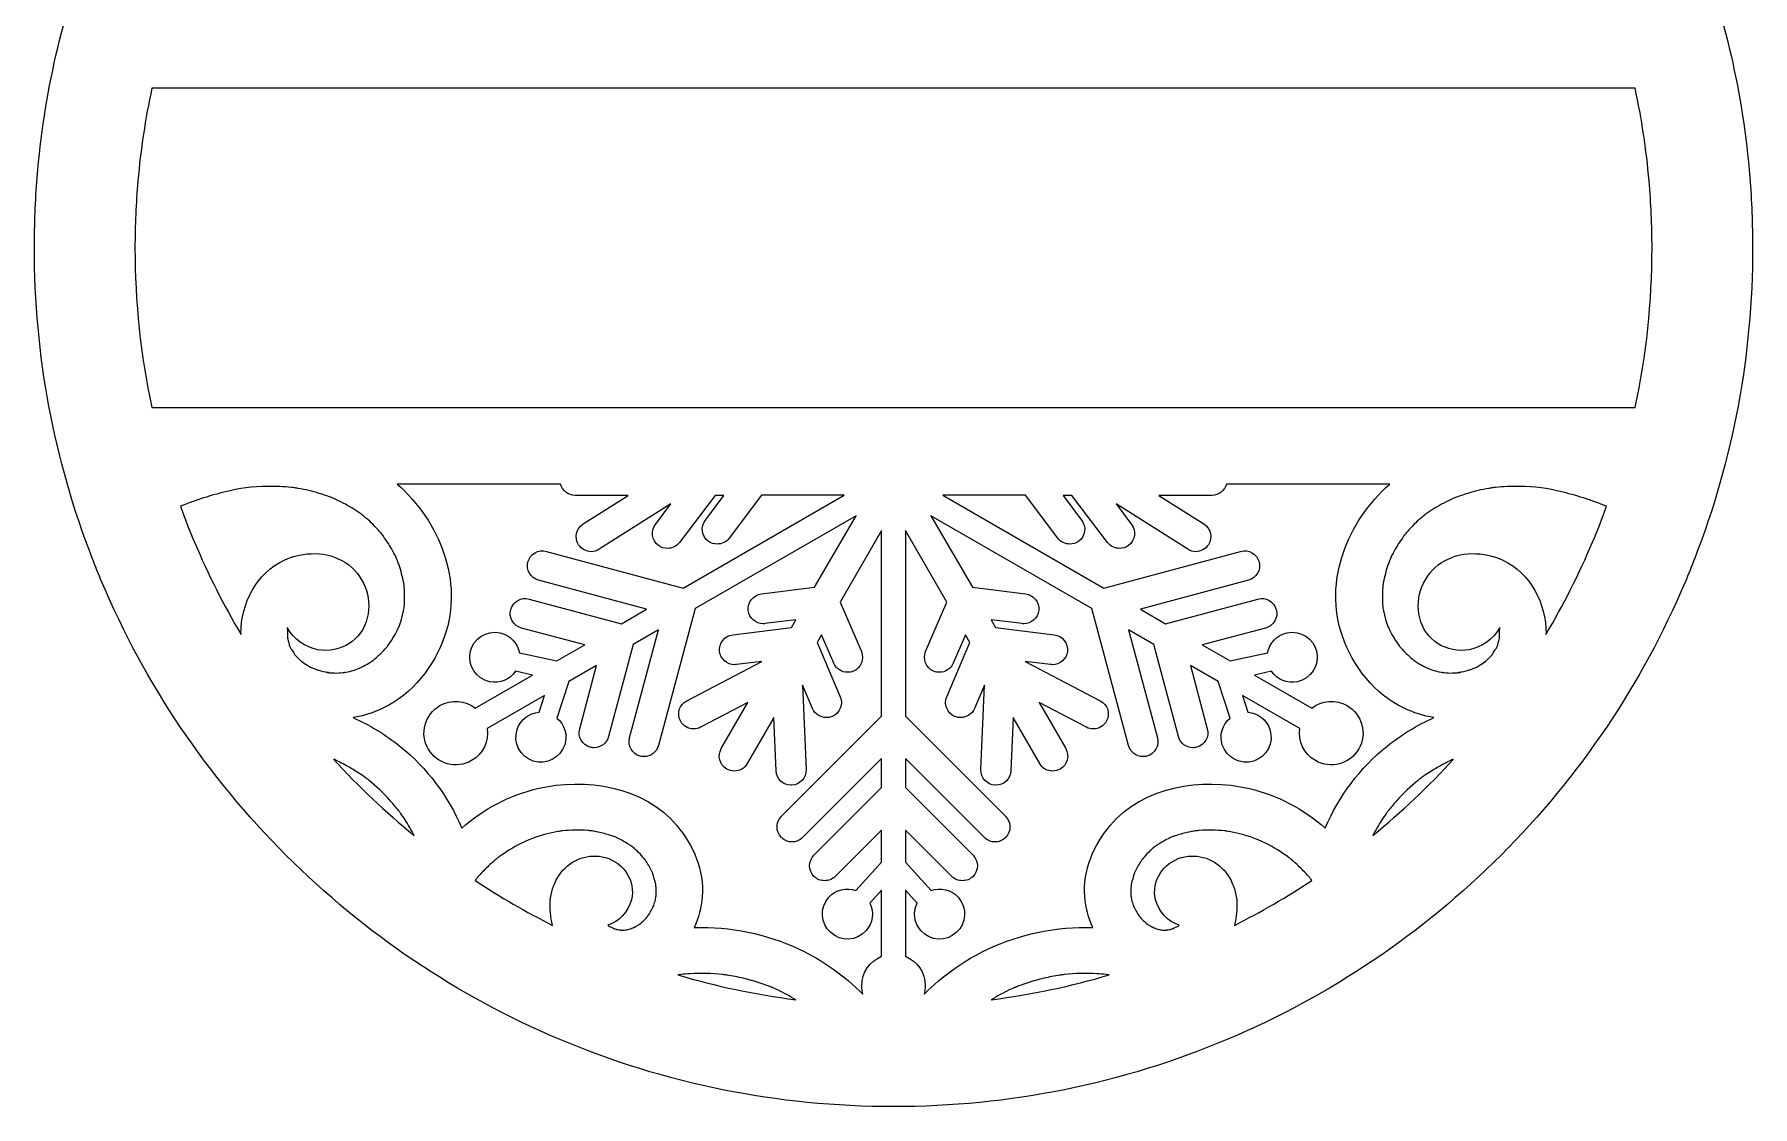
# Model space of a CAD drawing. Extents: x 684 to 836, y -640 to -438.
# Drawn here: x 684.4 to 835.6, y -640 to -545.6 of the extents above; entities that cross this region are included whole.
import ezdxf

# ---------------------------------------------------------------- set-up
doc = ezdxf.new("R2010")
doc.units = 0
doc.header["$MEASUREMENT"] = 0
doc.layers.add('Layer 1', color=7, linetype='Continuous', lineweight=0)

msp = doc.modelspace()

# ---------------------------------------------------------------- linework, layer by layer
at = {"layer": 'Layer 1'}
for points, knots in [([(835.36, -558.19), (834.78, -550.94), (833.15, -543.83), (830.53, -537.06), (830.26, -536.37), (829.97, -535.66), (829.67, -534.95), (828.38, -531.89), (826.87, -528.9), (825.2, -526.07), (824.72, -525.25), (824.22, -524.42), (823.7, -523.61), (823.07, -522.63), (822.41, -521.66), (821.73, -520.7), (825.43, -521.79), (829.61, -521.1), (831.86, -517.62), (832.32, -516.91), (831.7, -516.13), (830.97, -516.06), (826.34, -515.69), (823.7, -510.7), (822.56, -506.74), (821.13, -501.78), (820.61, -496.26), (816.98, -492.28), (815.4, -490.56), (813.46, -489.36), (811.35, -488.53), (814.05, -488.18), (816.68, -487.52), (819.15, -486.29), (823.74, -484.01), (827.58, -479.66), (827.78, -474.35), (828, -468.47), (824.04, -463.43), (819.48, -460.2), (814.54, -456.71), (808.7, -454.87), (803.55, -451.75), (801.08, -450.24), (798.99, -448.42), (797.06, -446.28), (795.37, -444.38), (793.66, -442.37), (791.39, -441.14), (786.33, -438.38), (780.47, -440.99), (777.15, -445.2), (775.31, -447.54), (774.09, -450.26), (773.01, -453.01), (771.8, -456.13), (770.66, -459.29), (769.5, -462.43), (769.29, -462.99), (769.09, -463.54), (768.88, -464.1), (768.43, -462.44), (767.12, -461.09), (765.4, -460.31), (763.99, -459.68), (762.4, -459.27), (760.87, -459.05), (760.58, -459), (760.29, -458.98), (760, -458.98), (759.71, -458.98), (759.42, -459), (759.13, -459.05), (757.6, -459.27), (756.01, -459.68), (754.6, -460.31), (752.88, -461.09), (751.57, -462.44), (751.12, -464.1), (750.91, -463.54), (750.71, -462.99), (750.5, -462.43), (749.34, -459.29), (748.2, -456.13), (746.99, -453.01), (745.91, -450.26), (744.69, -447.54), (742.85, -445.2), (739.53, -440.99), (733.67, -438.38), (728.61, -441.14), (726.34, -442.37), (724.63, -444.38), (722.94, -446.28), (721.01, -448.42), (718.92, -450.24), (716.45, -451.75), (711.3, -454.87), (705.46, -456.71), (700.52, -460.2), (695.96, -463.43), (692, -468.47), (692.22, -474.35), (692.42, -479.66), (696.26, -484.01), (700.85, -486.29), (703.32, -487.52), (705.95, -488.18), (708.65, -488.53), (706.54, -489.36), (704.6, -490.56), (703.02, -492.28), (699.39, -496.26), (698.87, -501.78), (697.44, -506.74), (696.3, -510.7), (693.66, -515.69), (689.03, -516.06), (688.3, -516.13), (687.68, -516.91), (688.14, -517.62), (690.39, -521.1), (694.57, -521.79), (698.27, -520.7), (697.59, -521.66), (696.93, -522.63), (696.3, -523.61), (695.78, -524.42), (695.28, -525.25), (694.8, -526.07), (693.13, -528.9), (691.62, -531.89), (690.33, -534.95), (690.03, -535.66), (689.74, -536.37), (689.47, -537.06), (686.85, -543.83), (685.22, -550.94), (684.64, -558.19), (684.47, -560.23), (684.39, -562.32), (684.39, -564.39), (684.39, -573.82), (686.1, -583.01), (689.48, -591.71), (689.74, -592.41), (690.03, -593.12), (690.33, -593.82), (694.14, -602.82), (699.59, -610.91), (706.53, -617.85), (713.48, -624.8), (721.56, -630.25), (730.57, -634.06), (739.89, -638), (749.8, -640), (760, -640), (770.2, -640), (780.11, -638), (789.43, -634.06), (798.44, -630.25), (806.52, -624.8), (813.47, -617.85), (820.41, -610.91), (825.86, -602.82), (829.67, -593.82), (829.97, -593.12), (830.26, -592.41), (830.52, -591.71), (833.9, -583.01), (835.61, -573.82), (835.61, -564.39), (835.61, -562.32), (835.53, -560.23), (835.36, -558.19)], [0, 0, 0, 0, 1, 1, 1, 2, 2, 2, 3, 3, 3, 4, 4, 4, 5, 5, 5, 6, 6, 6, 7, 7, 7, 8, 8, 8, 9, 9, 9, 10, 10, 10, 11, 11, 11, 12, 12, 12, 13, 13, 13, 14, 14, 14, 15, 15, 15, 16, 16, 16, 17, 17, 17, 18, 18, 18, 19, 19, 19, 20, 20, 20, 21, 21, 21, 22, 22, 22, 23, 23, 23, 24, 24, 24, 25, 25, 25, 26, 26, 26, 27, 27, 27, 28, 28, 28, 29, 29, 29, 30, 30, 30, 31, 31, 31, 32, 32, 32, 33, 33, 33, 34, 34, 34, 35, 35, 35, 36, 36, 36, 37, 37, 37, 38, 38, 38, 39, 39, 39, 40, 40, 40, 41, 41, 41, 42, 42, 42, 43, 43, 43, 44, 44, 44, 45, 45, 45, 46, 46, 46, 47, 47, 47, 48, 48, 48, 49, 49, 49, 50, 50, 50, 51, 51, 51, 52, 52, 52, 53, 53, 53, 54, 54, 54, 55, 55, 55, 56, 56, 56, 57, 57, 57, 58, 58, 58, 58]), ([(826.5, -558.5), (826.67, -560.45), (826.76, -562.43), (826.76, -564.39), (826.76, -569.16), (826.26, -573.85), (825.28, -578.44), (825.28, -578.44), (812.78, -578.44), (812.78, -578.44), (812.78, -578.44), (760, -578.44), (760, -578.44), (760, -578.44), (707.22, -578.44), (707.22, -578.44), (707.22, -578.44), (694.72, -578.44), (694.72, -578.44), (693.74, -573.85), (693.24, -569.16), (693.24, -564.39), (693.24, -562.43), (693.33, -560.45), (693.5, -558.5), (693.74, -555.75), (694.15, -553.02), (694.73, -550.34), (694.73, -550.34), (707.22, -550.34), (707.22, -550.34), (707.22, -550.34), (760, -550.34), (760, -550.34), (760, -550.34), (812.78, -550.34), (812.78, -550.34), (812.78, -550.34), (825.27, -550.34), (825.27, -550.34), (825.85, -553.02), (826.26, -555.75), (826.5, -558.5)], [0, 0, 0, 0, 1, 1, 1, 2, 2, 2, 3, 3, 3, 4, 4, 4, 5, 5, 5, 6, 6, 6, 7, 7, 7, 8, 8, 8, 9, 9, 9, 10, 10, 10, 11, 11, 11, 12, 12, 12, 13, 13, 13, 14, 14, 14, 14]), ([(740.94, -615.26), (738.01, -611.77), (732.9, -611), (728.67, -612), (726.2, -612.58), (723.9, -613.8), (722, -615.47), (720.81, -612.69), (718.95, -610.17), (716.59, -608.29), (715.31, -607.26), (713.91, -606.41), (712.43, -605.75), (713.34, -605.6), (714.23, -605.32), (715.1, -604.9), (717.67, -603.67), (719.57, -601.24), (720.49, -598.59), (722.18, -593.73), (720.05, -588.46), (716.31, -585.19), (716.31, -585.19), (730.7, -585.19), (730.7, -585.19), (730.84, -585.77), (731.36, -586.19), (731.97, -586.19), (731.98, -586.19), (731.98, -586.19), (731.98, -586.19), (731.98, -586.19), (731.98, -586.19), (731.98, -586.19), (731.98, -586.19), (731.98, -586.19), (731.98, -586.19), (731.98, -586.19), (736.66, -586.19), (736.66, -586.19), (736.66, -586.19), (732.69, -588.7), (732.69, -588.7), (732.08, -589.09), (731.89, -589.91), (732.28, -590.53), (732.53, -590.92), (732.96, -591.14), (733.4, -591.14), (733.64, -591.14), (733.88, -591.07), (734.1, -590.93), (734.1, -590.93), (740.4, -586.94), (740.4, -586.94), (740.4, -586.94), (739.05, -588.74), (739.05, -588.74), (738.61, -589.32), (738.73, -590.15), (739.31, -590.59), (739.55, -590.77), (739.83, -590.85), (740.11, -590.85), (740.5, -590.85), (740.9, -590.67), (741.16, -590.33), (741.16, -590.33), (744.29, -586.18), (744.29, -586.18), (744.29, -586.18), (745.08, -586.18), (745.08, -586.18), (745.08, -586.18), (743.44, -588.36), (743.44, -588.36), (743, -588.94), (743.11, -589.77), (743.69, -590.21), (743.93, -590.39), (744.21, -590.47), (744.49, -590.47), (744.89, -590.47), (745.28, -590.29), (745.54, -589.95), (745.54, -589.95), (748.39, -586.17), (748.39, -586.17), (748.39, -586.17), (755.66, -586.17), (755.66, -586.17), (755.66, -586.17), (741.5, -594.34), (741.5, -594.34), (741.5, -594.34), (729.45, -591.11), (729.45, -591.11), (728.75, -590.92), (728.02, -591.34), (727.83, -592.04), (727.65, -592.75), (728.06, -593.47), (728.77, -593.66), (728.77, -593.66), (738.27, -596.2), (738.27, -596.2), (738.27, -596.2), (736.06, -597.48), (736.06, -597.48), (736.06, -597.48), (727.93, -595.31), (727.93, -595.31), (727.23, -595.12), (726.5, -595.53), (726.31, -596.24), (726.12, -596.94), (726.54, -597.67), (727.25, -597.86), (727.25, -597.86), (732.82, -599.35), (732.82, -599.35), (732.82, -599.35), (730.38, -600.76), (730.38, -600.76), (730.38, -600.76), (727.07, -600.06), (727.07, -600.06), (726.92, -599.2), (726.27, -598.48), (725.36, -598.29), (724.17, -598.03), (723.01, -598.79), (722.75, -599.98), (722.5, -601.17), (723.26, -602.34), (724.45, -602.59), (725.35, -602.79), (726.24, -602.39), (726.73, -601.67), (726.73, -601.67), (728.24, -602), (728.24, -602), (728.24, -602), (723.19, -604.91), (723.19, -604.91), (722.32, -604.23), (721.09, -604.1), (720.08, -604.69), (718.74, -605.46), (718.28, -607.17), (719.05, -608.51), (719.83, -609.85), (721.53, -610.3), (722.87, -609.53), (723.89, -608.95), (724.39, -607.82), (724.24, -606.72), (724.24, -606.72), (729.29, -603.81), (729.29, -603.81), (729.29, -603.81), (728.81, -605.28), (728.81, -605.28), (727.94, -605.34), (727.16, -605.92), (726.87, -606.8), (726.5, -607.95), (727.13, -609.19), (728.29, -609.57), (729.44, -609.95), (730.69, -609.31), (731.06, -608.15), (731.35, -607.28), (731.05, -606.35), (730.38, -605.79), (730.38, -605.79), (731.42, -602.58), (731.42, -602.58), (731.42, -602.58), (733.87, -601.17), (733.87, -601.17), (733.87, -601.17), (732.38, -606.74), (732.38, -606.74), (732.19, -607.44), (732.61, -608.17), (733.31, -608.36), (733.42, -608.39), (733.54, -608.4), (733.65, -608.4), (734.23, -608.4), (734.77, -608.01), (734.93, -607.42), (734.93, -607.42), (737.1, -599.3), (737.1, -599.3), (737.1, -599.3), (739.32, -598.02), (739.32, -598.02), (739.32, -598.02), (736.77, -607.52), (736.77, -607.52), (736.58, -608.22), (737, -608.95), (737.7, -609.14), (737.82, -609.17), (737.93, -609.18), (738.05, -609.18), (738.63, -609.18), (739.16, -608.79), (739.32, -608.2), (739.32, -608.2), (742.55, -596.15), (742.55, -596.15), (742.55, -596.15), (756.7, -587.98), (756.7, -587.98), (756.7, -587.98), (753.06, -594.27), (753.06, -594.27), (753.06, -594.27), (748.37, -594.85), (748.37, -594.85), (747.65, -594.94), (747.13, -595.6), (747.22, -596.32), (747.31, -596.99), (747.87, -597.48), (748.53, -597.48), (748.59, -597.48), (748.64, -597.48), (748.69, -597.47), (748.69, -597.47), (751.41, -597.14), (751.41, -597.14), (751.41, -597.14), (751.01, -597.82), (751.01, -597.82), (751.01, -597.82), (745.85, -598.46), (745.85, -598.46), (745.13, -598.54), (744.61, -599.2), (744.7, -599.93), (744.78, -600.59), (745.35, -601.09), (746.01, -601.09), (746.07, -601.09), (746.12, -601.08), (746.17, -601.08), (746.17, -601.08), (748.4, -600.8), (748.4, -600.8), (748.4, -600.8), (741.8, -604.26), (741.8, -604.26), (741.15, -604.6), (740.9, -605.4), (741.24, -606.04), (741.48, -606.49), (741.94, -606.75), (742.41, -606.75), (742.62, -606.75), (742.83, -606.7), (743.02, -606.6), (743.02, -606.6), (747.19, -604.42), (747.19, -604.42), (747.19, -604.42), (744.84, -608.48), (744.84, -608.48), (744.48, -609.11), (744.69, -609.91), (745.32, -610.28), (745.32, -610.28), (745.33, -610.28), (745.33, -610.28), (745.33, -610.28), (745.33, -610.28), (745.33, -610.28), (745.54, -610.4), (745.77, -610.46), (745.99, -610.46), (746.45, -610.46), (746.89, -610.22), (747.13, -609.8), (747.13, -609.8), (749.47, -605.74), (749.47, -605.74), (749.47, -605.74), (749.67, -610.44), (749.67, -610.44), (749.7, -611.15), (750.28, -611.7), (750.99, -611.7), (751, -611.7), (751.02, -611.7), (751.04, -611.7), (751.77, -611.67), (752.34, -611.06), (752.31, -610.33), (752.31, -610.33), (752, -602.88), (752, -602.88), (752, -602.88), (752.88, -604.95), (752.88, -604.95), (753.09, -605.45), (753.58, -605.75), (754.09, -605.75), (754.26, -605.75), (754.44, -605.72), (754.61, -605.65), (755.28, -605.36), (755.59, -604.58), (755.31, -603.91), (755.31, -603.91), (753.28, -599.13), (753.28, -599.13), (753.28, -599.13), (753.67, -598.45), (753.67, -598.45), (753.67, -598.45), (754.74, -600.96), (754.74, -600.96), (754.95, -601.46), (755.44, -601.76), (755.96, -601.76), (756.13, -601.76), (756.3, -601.73), (756.47, -601.66), (757.14, -601.37), (757.46, -600.6), (757.17, -599.93), (757.17, -599.93), (755.32, -595.58), (755.32, -595.58), (755.32, -595.58), (758.95, -589.28), (758.95, -589.28), (758.95, -589.28), (758.95, -605.62), (758.95, -605.62), (758.95, -605.62), (750.13, -614.44), (750.13, -614.44), (749.62, -614.96), (749.62, -615.8), (750.13, -616.31), (750.39, -616.57), (750.73, -616.7), (751.06, -616.7), (751.4, -616.7), (751.74, -616.57), (752, -616.31), (752, -616.31), (758.95, -609.36), (758.95, -609.36), (758.95, -609.36), (758.95, -611.91), (758.95, -611.91), (758.95, -611.91), (753, -617.86), (753, -617.86), (752.49, -618.38), (752.49, -619.21), (753, -619.73), (753.26, -619.99), (753.6, -620.11), (753.94, -620.11), (754.27, -620.11), (754.61, -619.99), (754.87, -619.73), (754.87, -619.73), (758.95, -615.65), (758.95, -615.65), (758.95, -615.65), (758.95, -618.47), (758.95, -618.47), (758.95, -618.47), (756.69, -620.98), (756.69, -620.98), (755.87, -620.68), (754.92, -620.89), (754.3, -621.57), (753.49, -622.48), (753.56, -623.87), (754.47, -624.68), (755.37, -625.5), (756.76, -625.42), (757.57, -624.52), (758.19, -623.84), (758.3, -622.87), (757.92, -622.08), (757.92, -622.08), (758.95, -620.94), (758.95, -620.94), (758.95, -620.94), (758.95, -626.76), (758.95, -626.76), (757.93, -627.18), (757.2, -628.18), (757.2, -629.36), (757.2, -629.62), (757.24, -629.87), (757.31, -630.11), (755.68, -628.47), (753.78, -627.1), (751.7, -626.13), (748.79, -624.78), (745.63, -624.14), (742.47, -624.23), (742.86, -623.39), (743.1, -622.48), (743.17, -621.51), (743.35, -619.22), (742.38, -616.99), (740.94, -615.26)], [0, 0, 0, 0, 1, 1, 1, 2, 2, 2, 3, 3, 3, 4, 4, 4, 5, 5, 5, 6, 6, 6, 7, 7, 7, 8, 8, 8, 9, 9, 9, 10, 10, 10, 11, 11, 11, 12, 12, 12, 13, 13, 13, 14, 14, 14, 15, 15, 15, 16, 16, 16, 17, 17, 17, 18, 18, 18, 19, 19, 19, 20, 20, 20, 21, 21, 21, 22, 22, 22, 23, 23, 23, 24, 24, 24, 25, 25, 25, 26, 26, 26, 27, 27, 27, 28, 28, 28, 29, 29, 29, 30, 30, 30, 31, 31, 31, 32, 32, 32, 33, 33, 33, 34, 34, 34, 35, 35, 35, 36, 36, 36, 37, 37, 37, 38, 38, 38, 39, 39, 39, 40, 40, 40, 41, 41, 41, 42, 42, 42, 43, 43, 43, 44, 44, 44, 45, 45, 45, 46, 46, 46, 47, 47, 47, 48, 48, 48, 49, 49, 49, 50, 50, 50, 51, 51, 51, 52, 52, 52, 53, 53, 53, 54, 54, 54, 55, 55, 55, 56, 56, 56, 57, 57, 57, 58, 58, 58, 59, 59, 59, 60, 60, 60, 61, 61, 61, 62, 62, 62, 63, 63, 63, 64, 64, 64, 65, 65, 65, 66, 66, 66, 67, 67, 67, 68, 68, 68, 69, 69, 69, 70, 70, 70, 71, 71, 71, 72, 72, 72, 73, 73, 73, 74, 74, 74, 75, 75, 75, 76, 76, 76, 77, 77, 77, 78, 78, 78, 79, 79, 79, 80, 80, 80, 81, 81, 81, 82, 82, 82, 83, 83, 83, 84, 84, 84, 85, 85, 85, 86, 86, 86, 87, 87, 87, 88, 88, 88, 89, 89, 89, 90, 90, 90, 91, 91, 91, 92, 92, 92, 93, 93, 93, 94, 94, 94, 95, 95, 95, 96, 96, 96, 97, 97, 97, 98, 98, 98, 99, 99, 99, 100, 100, 100, 101, 101, 101, 102, 102, 102, 103, 103, 103, 104, 104, 104, 105, 105, 105, 106, 106, 106, 107, 107, 107, 108, 108, 108, 109, 109, 109, 110, 110, 110, 111, 111, 111, 112, 112, 112, 113, 113, 113, 114, 114, 114, 115, 115, 115, 116, 116, 116, 117, 117, 117, 118, 118, 118, 119, 119, 119, 120, 120, 120, 121, 121, 121, 122, 122, 122, 123, 123, 123, 124, 124, 124, 125, 125, 125, 126, 126, 126, 127, 127, 127, 128, 128, 128, 129, 129, 129, 130, 130, 130, 131, 131, 131, 132, 132, 132, 133, 133, 133, 134, 134, 134, 135, 135, 135, 136, 136, 136, 137, 137, 137, 138, 138, 138, 139, 139, 139, 139]), ([(799.51, -598.59), (800.43, -601.24), (802.33, -603.67), (804.9, -604.9), (805.77, -605.32), (806.66, -605.6), (807.57, -605.75), (806.09, -606.41), (804.69, -607.26), (803.41, -608.29), (801.05, -610.17), (799.19, -612.69), (798, -615.47), (796.1, -613.8), (793.8, -612.58), (791.33, -612), (787.1, -611), (781.99, -611.77), (779.06, -615.26), (777.62, -616.99), (776.65, -619.22), (776.83, -621.51), (776.9, -622.48), (777.14, -623.39), (777.53, -624.23), (774.37, -624.14), (771.21, -624.78), (768.3, -626.13), (766.22, -627.1), (764.32, -628.47), (762.69, -630.11), (762.76, -629.87), (762.8, -629.62), (762.8, -629.36), (762.8, -628.18), (762.07, -627.18), (761.05, -626.76), (761.05, -626.76), (761.05, -620.94), (761.05, -620.94), (761.05, -620.94), (762.08, -622.08), (762.08, -622.08), (761.7, -622.87), (761.81, -623.84), (762.43, -624.52), (763.24, -625.42), (764.63, -625.5), (765.53, -624.68), (766.44, -623.87), (766.51, -622.48), (765.7, -621.57), (765.08, -620.89), (764.13, -620.68), (763.31, -620.98), (763.31, -620.98), (761.05, -618.47), (761.05, -618.47), (761.05, -618.47), (761.05, -615.65), (761.05, -615.65), (761.05, -615.65), (765.13, -619.73), (765.13, -619.73), (765.39, -619.99), (765.73, -620.11), (766.06, -620.11), (766.4, -620.11), (766.74, -619.99), (767, -619.73), (767.51, -619.21), (767.51, -618.38), (767, -617.86), (767, -617.86), (761.05, -611.91), (761.05, -611.91), (761.05, -611.91), (761.05, -609.36), (761.05, -609.36), (761.05, -609.36), (768, -616.31), (768, -616.31), (768.26, -616.57), (768.6, -616.7), (768.94, -616.7), (769.27, -616.7), (769.61, -616.57), (769.87, -616.31), (770.38, -615.8), (770.38, -614.96), (769.87, -614.44), (769.87, -614.44), (761.05, -605.62), (761.05, -605.62), (761.05, -605.62), (761.05, -589.28), (761.05, -589.28), (761.05, -589.28), (764.68, -595.58), (764.68, -595.58), (764.68, -595.58), (762.83, -599.93), (762.83, -599.93), (762.54, -600.6), (762.86, -601.37), (763.53, -601.66), (763.7, -601.73), (763.87, -601.76), (764.04, -601.76), (764.56, -601.76), (765.05, -601.46), (765.26, -600.96), (765.26, -600.96), (766.33, -598.45), (766.33, -598.45), (766.33, -598.45), (766.72, -599.13), (766.72, -599.13), (766.72, -599.13), (764.69, -603.91), (764.69, -603.91), (764.41, -604.58), (764.72, -605.36), (765.39, -605.65), (765.56, -605.72), (765.74, -605.75), (765.91, -605.75), (766.42, -605.75), (766.91, -605.45), (767.12, -604.95), (767.12, -604.95), (768, -602.88), (768, -602.88), (768, -602.88), (767.69, -610.33), (767.69, -610.33), (767.66, -611.06), (768.23, -611.67), (768.96, -611.7), (768.98, -611.7), (769, -611.7), (769.01, -611.7), (769.72, -611.7), (770.3, -611.15), (770.33, -610.44), (770.33, -610.44), (770.53, -605.74), (770.53, -605.74), (770.53, -605.74), (772.87, -609.8), (772.87, -609.8), (773.11, -610.22), (773.55, -610.46), (774.01, -610.46), (774.23, -610.46), (774.46, -610.4), (774.67, -610.28), (774.67, -610.28), (774.67, -610.28), (774.67, -610.28), (774.67, -610.28), (774.68, -610.28), (774.68, -610.28), (775.31, -609.91), (775.52, -609.11), (775.16, -608.48), (775.16, -608.48), (772.81, -604.42), (772.81, -604.42), (772.81, -604.42), (776.98, -606.6), (776.98, -606.6), (777.17, -606.7), (777.38, -606.75), (777.59, -606.75), (778.06, -606.75), (778.52, -606.49), (778.76, -606.04), (779.1, -605.4), (778.85, -604.6), (778.2, -604.26), (778.2, -604.26), (771.6, -600.8), (771.6, -600.8), (771.6, -600.8), (773.83, -601.08), (773.83, -601.08), (773.88, -601.08), (773.93, -601.09), (773.99, -601.09), (774.65, -601.09), (775.22, -600.59), (775.3, -599.93), (775.39, -599.2), (774.87, -598.54), (774.15, -598.46), (774.15, -598.46), (768.99, -597.82), (768.99, -597.82), (768.99, -597.82), (768.59, -597.14), (768.59, -597.14), (768.59, -597.14), (771.31, -597.47), (771.31, -597.47), (771.36, -597.48), (771.41, -597.48), (771.47, -597.48), (772.13, -597.48), (772.69, -596.99), (772.78, -596.32), (772.87, -595.6), (772.35, -594.94), (771.63, -594.85), (771.63, -594.85), (766.94, -594.27), (766.94, -594.27), (766.94, -594.27), (763.3, -587.98), (763.3, -587.98), (763.3, -587.98), (777.45, -596.15), (777.45, -596.15), (777.45, -596.15), (780.68, -608.2), (780.68, -608.2), (780.84, -608.79), (781.37, -609.18), (781.95, -609.18), (782.07, -609.18), (782.18, -609.17), (782.3, -609.14), (783, -608.95), (783.42, -608.22), (783.23, -607.52), (783.23, -607.52), (780.68, -598.02), (780.68, -598.02), (780.68, -598.02), (782.9, -599.3), (782.9, -599.3), (782.9, -599.3), (785.07, -607.42), (785.07, -607.42), (785.23, -608.01), (785.77, -608.4), (786.35, -608.4), (786.46, -608.4), (786.58, -608.39), (786.69, -608.36), (787.39, -608.17), (787.81, -607.44), (787.62, -606.74), (787.62, -606.74), (786.13, -601.17), (786.13, -601.17), (786.13, -601.17), (788.58, -602.58), (788.58, -602.58), (788.58, -602.58), (789.62, -605.79), (789.62, -605.79), (788.95, -606.35), (788.65, -607.28), (788.94, -608.15), (789.31, -609.31), (790.56, -609.95), (791.71, -609.57), (792.87, -609.19), (793.5, -607.95), (793.13, -606.8), (792.84, -605.92), (792.06, -605.34), (791.19, -605.28), (791.19, -605.28), (790.71, -603.81), (790.71, -603.81), (790.71, -603.81), (795.76, -606.72), (795.76, -606.72), (795.61, -607.82), (796.11, -608.95), (797.13, -609.53), (798.47, -610.3), (800.17, -609.85), (800.95, -608.51), (801.72, -607.17), (801.26, -605.46), (799.92, -604.69), (798.91, -604.1), (797.68, -604.23), (796.81, -604.91), (796.81, -604.91), (791.76, -602), (791.76, -602), (791.76, -602), (793.27, -601.67), (793.27, -601.67), (793.76, -602.39), (794.65, -602.79), (795.55, -602.59), (796.74, -602.34), (797.5, -601.17), (797.25, -599.98), (796.99, -598.79), (795.83, -598.03), (794.64, -598.29), (793.73, -598.48), (793.08, -599.2), (792.93, -600.06), (792.93, -600.06), (789.62, -600.76), (789.62, -600.76), (789.62, -600.76), (787.18, -599.35), (787.18, -599.35), (787.18, -599.35), (792.75, -597.86), (792.75, -597.86), (793.46, -597.67), (793.88, -596.94), (793.69, -596.24), (793.5, -595.53), (792.77, -595.12), (792.07, -595.31), (792.07, -595.31), (783.94, -597.48), (783.94, -597.48), (783.94, -597.48), (781.73, -596.2), (781.73, -596.2), (781.73, -596.2), (791.23, -593.66), (791.23, -593.66), (791.94, -593.47), (792.35, -592.75), (792.17, -592.04), (791.98, -591.34), (791.25, -590.92), (790.55, -591.11), (790.55, -591.11), (778.5, -594.34), (778.5, -594.34), (778.5, -594.34), (764.34, -586.17), (764.34, -586.17), (764.34, -586.17), (771.61, -586.17), (771.61, -586.17), (771.61, -586.17), (774.46, -589.95), (774.46, -589.95), (774.72, -590.29), (775.11, -590.47), (775.51, -590.47), (775.79, -590.47), (776.07, -590.39), (776.31, -590.21), (776.89, -589.77), (777, -588.94), (776.56, -588.36), (776.56, -588.36), (774.92, -586.18), (774.92, -586.18), (774.92, -586.18), (775.71, -586.18), (775.71, -586.18), (775.71, -586.18), (778.84, -590.33), (778.84, -590.33), (779.1, -590.67), (779.5, -590.85), (779.89, -590.85), (780.17, -590.85), (780.45, -590.77), (780.69, -590.59), (781.27, -590.15), (781.39, -589.32), (780.95, -588.74), (780.95, -588.74), (779.6, -586.94), (779.6, -586.94), (779.6, -586.94), (785.9, -590.93), (785.9, -590.93), (786.12, -591.07), (786.36, -591.14), (786.6, -591.14), (787.04, -591.14), (787.47, -590.92), (787.72, -590.53), (788.11, -589.91), (787.92, -589.09), (787.31, -588.7), (787.31, -588.7), (783.34, -586.19), (783.34, -586.19), (783.34, -586.19), (788.02, -586.19), (788.02, -586.19), (788.02, -586.19), (788.02, -586.19), (788.02, -586.19), (788.02, -586.19), (788.02, -586.19), (788.02, -586.19), (788.02, -586.19), (788.02, -586.19), (788.03, -586.19), (788.64, -586.19), (789.16, -585.77), (789.3, -585.19), (789.3, -585.19), (803.69, -585.19), (803.69, -585.19), (799.95, -588.46), (797.82, -593.73), (799.51, -598.59)], [0, 0, 0, 0, 1, 1, 1, 2, 2, 2, 3, 3, 3, 4, 4, 4, 5, 5, 5, 6, 6, 6, 7, 7, 7, 8, 8, 8, 9, 9, 9, 10, 10, 10, 11, 11, 11, 12, 12, 12, 13, 13, 13, 14, 14, 14, 15, 15, 15, 16, 16, 16, 17, 17, 17, 18, 18, 18, 19, 19, 19, 20, 20, 20, 21, 21, 21, 22, 22, 22, 23, 23, 23, 24, 24, 24, 25, 25, 25, 26, 26, 26, 27, 27, 27, 28, 28, 28, 29, 29, 29, 30, 30, 30, 31, 31, 31, 32, 32, 32, 33, 33, 33, 34, 34, 34, 35, 35, 35, 36, 36, 36, 37, 37, 37, 38, 38, 38, 39, 39, 39, 40, 40, 40, 41, 41, 41, 42, 42, 42, 43, 43, 43, 44, 44, 44, 45, 45, 45, 46, 46, 46, 47, 47, 47, 48, 48, 48, 49, 49, 49, 50, 50, 50, 51, 51, 51, 52, 52, 52, 53, 53, 53, 54, 54, 54, 55, 55, 55, 56, 56, 56, 57, 57, 57, 58, 58, 58, 59, 59, 59, 60, 60, 60, 61, 61, 61, 62, 62, 62, 63, 63, 63, 64, 64, 64, 65, 65, 65, 66, 66, 66, 67, 67, 67, 68, 68, 68, 69, 69, 69, 70, 70, 70, 71, 71, 71, 72, 72, 72, 73, 73, 73, 74, 74, 74, 75, 75, 75, 76, 76, 76, 77, 77, 77, 78, 78, 78, 79, 79, 79, 80, 80, 80, 81, 81, 81, 82, 82, 82, 83, 83, 83, 84, 84, 84, 85, 85, 85, 86, 86, 86, 87, 87, 87, 88, 88, 88, 89, 89, 89, 90, 90, 90, 91, 91, 91, 92, 92, 92, 93, 93, 93, 94, 94, 94, 95, 95, 95, 96, 96, 96, 97, 97, 97, 98, 98, 98, 99, 99, 99, 100, 100, 100, 101, 101, 101, 102, 102, 102, 103, 103, 103, 104, 104, 104, 105, 105, 105, 106, 106, 106, 107, 107, 107, 108, 108, 108, 109, 109, 109, 110, 110, 110, 111, 111, 111, 112, 112, 112, 113, 113, 113, 114, 114, 114, 115, 115, 115, 116, 116, 116, 117, 117, 117, 118, 118, 118, 119, 119, 119, 120, 120, 120, 121, 121, 121, 122, 122, 122, 123, 123, 123, 124, 124, 124, 125, 125, 125, 126, 126, 126, 127, 127, 127, 128, 128, 128, 129, 129, 129, 130, 130, 130, 131, 131, 131, 132, 132, 132, 133, 133, 133, 134, 134, 134, 135, 135, 135, 136, 136, 136, 137, 137, 137, 138, 138, 138, 139, 139, 139, 139]), ([(698.48, -590.31), (698.04, -589.27), (697.62, -588.21), (697.24, -587.15), (697.31, -587.12), (697.35, -587.11), (697.36, -587.1), (697.38, -587.09), (697.42, -587.08), (697.5, -587.05), (697.67, -586.98), (697.83, -586.92), (698, -586.85), (698.34, -586.73), (698.67, -586.61), (699.01, -586.49), (699.69, -586.27), (700.38, -586.07), (701.07, -585.9), (702.58, -585.54), (703.43, -585.42), (704.98, -585.4), (705.65, -585.39), (706.33, -585.42), (707.01, -585.49), (707.08, -585.49), (707.19, -585.51), (707.24, -585.51), (707.36, -585.53), (707.48, -585.55), (707.6, -585.57), (707.91, -585.63), (708.23, -585.69), (708.54, -585.76), (709.15, -585.91), (709.76, -586.09), (710.36, -586.31), (710.47, -586.36), (710.58, -586.4), (710.69, -586.44), (710.75, -586.47), (710.88, -586.53), (710.93, -586.55), (711.21, -586.68), (711.5, -586.82), (711.77, -586.97), (712.27, -587.25), (712.75, -587.55), (713.21, -587.88), (713.16, -587.86), (713.57, -588.18), (713.62, -588.22), (713.81, -588.38), (713.99, -588.55), (714.17, -588.73), (714.39, -588.94), (714.6, -589.17), (714.8, -589.4), (714.9, -589.51), (715, -589.63), (715.09, -589.75), (715.1, -589.76), (715.11, -589.77), (715.11, -589.78), (715.39, -590.22), (715.7, -590.64), (715.94, -591.1), (716.07, -591.34), (716.19, -591.58), (716.3, -591.83), (716.32, -591.87), (716.34, -591.93), (716.35, -591.95), (716.39, -592.07), (716.44, -592.18), (716.48, -592.3), (716.65, -592.82), (716.78, -593.35), (716.89, -593.89), (716.9, -593.94), (716.91, -593.97), (716.91, -594), (716.92, -594.02), (716.92, -594.04), (716.92, -594.07), (716.93, -594.19), (716.94, -594.31), (716.95, -594.43), (716.97, -594.67), (716.98, -594.92), (716.97, -595.16), (716.97, -595.43), (716.96, -595.71), (716.93, -595.98), (716.93, -596.02), (716.91, -596.13), (716.9, -596.2), (716.89, -596.29), (716.87, -596.38), (716.87, -596.38), (716.77, -596.87), (716.62, -597.34), (716.45, -597.8), (716.4, -597.9), (716.36, -597.99), (716.31, -598.09), (716.2, -598.31), (716.08, -598.53), (715.95, -598.74), (715.81, -598.98), (715.65, -599.2), (715.49, -599.43), (715.49, -599.44), (715.49, -599.44), (715.49, -599.44), (715.48, -599.45), (715.47, -599.46), (715.45, -599.48), (715.38, -599.56), (715.31, -599.65), (715.24, -599.73), (714.92, -600.08), (714.58, -600.38), (714.23, -600.69), (714.21, -600.7), (714.19, -600.71), (714.17, -600.72), (714.06, -600.79), (713.94, -600.87), (713.83, -600.95), (713.62, -601.08), (713.41, -601.2), (713.19, -601.31), (713.1, -601.35), (713.02, -601.39), (712.93, -601.43), (712.93, -601.43), (712.93, -601.43), (712.92, -601.44), (712.72, -601.51), (712.51, -601.58), (712.3, -601.64), (712.08, -601.7), (711.85, -601.75), (711.63, -601.79), (711.9, -601.74), (711.28, -601.82), (711.17, -601.82), (710.93, -601.83), (710.69, -601.82), (710.45, -601.8), (710.42, -601.8), (710.39, -601.8), (710.36, -601.8), (710.4, -601.8), (710.36, -601.8), (710.3, -601.79), (710.24, -601.78), (710.18, -601.78), (710.12, -601.77), (710.19, -601.78), (710.23, -601.78), (710.27, -601.79), (710.24, -601.78), (710.21, -601.78), (710.19, -601.77), (709.93, -601.72), (709.67, -601.66), (709.41, -601.58), (709.31, -601.55), (709.21, -601.52), (709.11, -601.48), (709.1, -601.48), (708.91, -601.4), (708.84, -601.37), (708.82, -601.36), (708.8, -601.35), (708.79, -601.35), (708.67, -601.29), (708.55, -601.23), (708.44, -601.16), (708.25, -601.05), (708.09, -600.93), (707.91, -600.82), (708.3, -601.06), (707.91, -600.82), (707.83, -600.74), (707.75, -600.67), (707.67, -600.6), (707.6, -600.53), (707.48, -600.41), (707.36, -600.28), (707.25, -600.15), (707.4, -600.31), (707.07, -599.86), (707.01, -599.75), (706.96, -599.67), (706.93, -599.57), (706.87, -599.5), (706.8, -599.27), (706.74, -599.04), (706.68, -598.81), (706.68, -598.78), (706.67, -598.77), (706.66, -598.75), (706.66, -598.7), (706.66, -598.64), (706.66, -598.62), (706.65, -598.43), (706.65, -598.23), (706.66, -598.04), (706.66, -598.02), (706.66, -597.91), (706.66, -597.83), (706.66, -597.84), (706.66, -597.84), (706.66, -597.84), (706.66, -597.85), (706.66, -597.86), (706.66, -597.87), (706.67, -598.11), (706.66, -597.97), (706.67, -597.86), (707.21, -598.84), (708.24, -599.57), (709.33, -599.77), (711.3, -600.12), (713.22, -598.95), (713.69, -596.96), (714.12, -595.09), (713.37, -593.16), (711.76, -592.1), (710.15, -591.05), (708.06, -591.12), (706.36, -591.89), (703.94, -592.99), (702.56, -595.74), (702.57, -598.33), (702.57, -598.36), (702.58, -598.4), (702.58, -598.43), (701.05, -595.84), (699.67, -593.13), (698.48, -590.31)], [0, 0, 0, 0, 1, 1, 1, 2, 2, 2, 3, 3, 3, 4, 4, 4, 5, 5, 5, 6, 6, 6, 7, 7, 7, 8, 8, 8, 9, 9, 9, 10, 10, 10, 11, 11, 11, 12, 12, 12, 13, 13, 13, 14, 14, 14, 15, 15, 15, 16, 16, 16, 17, 17, 17, 18, 18, 18, 19, 19, 19, 20, 20, 20, 21, 21, 21, 22, 22, 22, 23, 23, 23, 24, 24, 24, 25, 25, 25, 26, 26, 26, 27, 27, 27, 28, 28, 28, 29, 29, 29, 30, 30, 30, 31, 31, 31, 32, 32, 32, 33, 33, 33, 34, 34, 34, 35, 35, 35, 36, 36, 36, 37, 37, 37, 38, 38, 38, 39, 39, 39, 40, 40, 40, 41, 41, 41, 42, 42, 42, 43, 43, 43, 44, 44, 44, 45, 45, 45, 46, 46, 46, 47, 47, 47, 48, 48, 48, 49, 49, 49, 50, 50, 50, 51, 51, 51, 52, 52, 52, 53, 53, 53, 54, 54, 54, 55, 55, 55, 56, 56, 56, 57, 57, 57, 58, 58, 58, 59, 59, 59, 60, 60, 60, 61, 61, 61, 62, 62, 62, 63, 63, 63, 64, 64, 64, 65, 65, 65, 66, 66, 66, 67, 67, 67, 68, 68, 68, 69, 69, 69, 70, 70, 70, 71, 71, 71, 72, 72, 72, 73, 73, 73, 74, 74, 74, 75, 75, 75, 76, 76, 76, 77, 77, 77, 78, 78, 78, 79, 79, 79, 80, 80, 80, 81, 81, 81, 81]), ([(821.52, -590.31), (820.33, -593.13), (818.95, -595.84), (817.42, -598.43), (817.42, -598.4), (817.43, -598.36), (817.43, -598.33), (817.44, -595.74), (816.06, -592.99), (813.64, -591.89), (811.94, -591.12), (809.85, -591.05), (808.24, -592.1), (806.63, -593.16), (805.88, -595.09), (806.31, -596.96), (806.78, -598.95), (808.7, -600.12), (810.67, -599.77), (811.76, -599.57), (812.79, -598.84), (813.33, -597.86), (813.34, -597.97), (813.33, -598.11), (813.34, -597.87), (813.34, -597.86), (813.34, -597.85), (813.34, -597.84), (813.34, -597.84), (813.34, -597.84), (813.34, -597.83), (813.34, -597.91), (813.34, -598.02), (813.34, -598.04), (813.35, -598.23), (813.35, -598.43), (813.34, -598.62), (813.34, -598.64), (813.34, -598.7), (813.34, -598.75), (813.33, -598.77), (813.32, -598.78), (813.32, -598.81), (813.26, -599.04), (813.2, -599.27), (813.13, -599.5), (813.07, -599.57), (813.04, -599.67), (812.99, -599.75), (812.93, -599.86), (812.6, -600.31), (812.75, -600.15), (812.64, -600.28), (812.52, -600.41), (812.4, -600.53), (812.33, -600.6), (812.25, -600.67), (812.17, -600.74), (812.09, -600.82), (811.7, -601.06), (812.09, -600.82), (811.91, -600.93), (811.75, -601.05), (811.56, -601.16), (811.45, -601.23), (811.33, -601.29), (811.21, -601.35), (811.2, -601.35), (811.18, -601.36), (811.16, -601.37), (811.09, -601.4), (810.9, -601.48), (810.89, -601.48), (810.79, -601.52), (810.69, -601.55), (810.59, -601.58), (810.33, -601.66), (810.07, -601.72), (809.81, -601.77), (809.79, -601.78), (809.76, -601.78), (809.73, -601.79), (809.77, -601.78), (809.81, -601.78), (809.88, -601.77), (809.82, -601.78), (809.76, -601.78), (809.7, -601.79), (809.64, -601.8), (809.6, -601.8), (809.64, -601.8), (809.61, -601.8), (809.58, -601.8), (809.55, -601.8), (809.31, -601.82), (809.07, -601.83), (808.83, -601.82), (808.72, -601.82), (808.1, -601.74), (808.37, -601.79), (808.15, -601.75), (807.92, -601.7), (807.7, -601.64), (807.49, -601.58), (807.28, -601.51), (807.08, -601.44), (807.07, -601.43), (807.07, -601.43), (807.07, -601.43), (806.98, -601.39), (806.9, -601.35), (806.81, -601.31), (806.59, -601.2), (806.38, -601.08), (806.17, -600.95), (806.06, -600.87), (805.94, -600.79), (805.83, -600.72), (805.81, -600.71), (805.79, -600.7), (805.77, -600.69), (805.42, -600.38), (805.08, -600.08), (804.76, -599.73), (804.69, -599.65), (804.62, -599.56), (804.55, -599.48), (804.53, -599.46), (804.52, -599.45), (804.51, -599.44), (804.51, -599.44), (804.51, -599.44), (804.51, -599.43), (804.35, -599.2), (804.19, -598.98), (804.05, -598.74), (803.92, -598.53), (803.8, -598.31), (803.69, -598.09), (803.64, -597.99), (803.6, -597.9), (803.55, -597.8), (803.38, -597.34), (803.23, -596.87), (803.13, -596.38), (803.13, -596.38), (803.11, -596.29), (803.1, -596.2), (803.09, -596.13), (803.07, -596.02), (803.07, -595.98), (803.04, -595.71), (803.03, -595.43), (803.03, -595.16), (803.02, -594.92), (803.03, -594.67), (803.05, -594.43), (803.06, -594.31), (803.07, -594.19), (803.08, -594.07), (803.08, -594.04), (803.08, -594.02), (803.09, -594), (803.09, -593.97), (803.1, -593.94), (803.11, -593.89), (803.22, -593.35), (803.35, -592.82), (803.52, -592.3), (803.56, -592.18), (803.61, -592.07), (803.65, -591.95), (803.66, -591.93), (803.68, -591.87), (803.7, -591.83), (803.81, -591.58), (803.93, -591.34), (804.06, -591.1), (804.3, -590.64), (804.61, -590.22), (804.89, -589.78), (804.89, -589.77), (804.9, -589.76), (804.91, -589.75), (805, -589.63), (805.1, -589.51), (805.2, -589.4), (805.4, -589.17), (805.61, -588.94), (805.83, -588.73), (806.01, -588.55), (806.19, -588.38), (806.38, -588.22), (806.43, -588.18), (806.84, -587.86), (806.79, -587.88), (807.25, -587.55), (807.73, -587.25), (808.23, -586.97), (808.5, -586.82), (808.79, -586.68), (809.07, -586.55), (809.12, -586.53), (809.25, -586.47), (809.31, -586.44), (809.42, -586.4), (809.53, -586.36), (809.64, -586.31), (810.24, -586.09), (810.85, -585.91), (811.46, -585.76), (811.77, -585.69), (812.09, -585.63), (812.4, -585.57), (812.52, -585.55), (812.64, -585.53), (812.76, -585.51), (812.81, -585.51), (812.92, -585.49), (812.99, -585.49), (813.67, -585.42), (814.35, -585.39), (815.02, -585.4), (816.57, -585.42), (817.42, -585.54), (818.93, -585.9), (819.62, -586.07), (820.31, -586.27), (820.99, -586.49), (821.33, -586.61), (821.66, -586.73), (822, -586.85), (822.17, -586.92), (822.33, -586.98), (822.5, -587.05), (822.58, -587.08), (822.62, -587.09), (822.64, -587.1), (822.65, -587.11), (822.69, -587.12), (822.76, -587.15), (822.38, -588.21), (821.96, -589.27), (821.52, -590.31)], [0, 0, 0, 0, 1, 1, 1, 2, 2, 2, 3, 3, 3, 4, 4, 4, 5, 5, 5, 6, 6, 6, 7, 7, 7, 8, 8, 8, 9, 9, 9, 10, 10, 10, 11, 11, 11, 12, 12, 12, 13, 13, 13, 14, 14, 14, 15, 15, 15, 16, 16, 16, 17, 17, 17, 18, 18, 18, 19, 19, 19, 20, 20, 20, 21, 21, 21, 22, 22, 22, 23, 23, 23, 24, 24, 24, 25, 25, 25, 26, 26, 26, 27, 27, 27, 28, 28, 28, 29, 29, 29, 30, 30, 30, 31, 31, 31, 32, 32, 32, 33, 33, 33, 34, 34, 34, 35, 35, 35, 36, 36, 36, 37, 37, 37, 38, 38, 38, 39, 39, 39, 40, 40, 40, 41, 41, 41, 42, 42, 42, 43, 43, 43, 44, 44, 44, 45, 45, 45, 46, 46, 46, 47, 47, 47, 48, 48, 48, 49, 49, 49, 50, 50, 50, 51, 51, 51, 52, 52, 52, 53, 53, 53, 54, 54, 54, 55, 55, 55, 56, 56, 56, 57, 57, 57, 58, 58, 58, 59, 59, 59, 60, 60, 60, 61, 61, 61, 62, 62, 62, 63, 63, 63, 64, 64, 64, 65, 65, 65, 66, 66, 66, 67, 67, 67, 68, 68, 68, 69, 69, 69, 70, 70, 70, 71, 71, 71, 72, 72, 72, 73, 73, 73, 74, 74, 74, 75, 75, 75, 76, 76, 76, 77, 77, 77, 78, 78, 78, 79, 79, 79, 80, 80, 80, 81, 81, 81, 81]), ([(710.7, -609.4), (710.74, -609.42), (710.78, -609.44), (710.79, -609.44), (711.21, -609.64), (711.62, -609.85), (712.02, -610.07), (712.36, -610.27), (712.69, -610.47), (713.02, -610.69), (713.24, -610.83), (713.45, -610.99), (713.66, -611.14), (713.71, -611.17), (713.74, -611.19), (713.76, -611.21), (713.78, -611.22), (713.81, -611.25), (713.86, -611.29), (714.5, -611.83), (715.11, -612.39), (715.68, -613.02), (715.92, -613.29), (716.16, -613.56), (716.38, -613.85), (716.41, -613.89), (716.61, -614.16), (716.64, -614.2), (716.76, -614.38), (716.89, -614.56), (717.01, -614.74), (717.3, -615.19), (717.57, -615.66), (717.82, -616.13), (715.29, -614.07), (712.91, -611.83), (710.7, -609.4)], [0, 0, 0, 0, 1, 1, 1, 2, 2, 2, 3, 3, 3, 4, 4, 4, 5, 5, 5, 6, 6, 6, 7, 7, 7, 8, 8, 8, 9, 9, 9, 10, 10, 10, 11, 11, 11, 12, 12, 12, 12]), ([(802.18, -616.13), (802.43, -615.66), (802.7, -615.19), (802.99, -614.74), (803.11, -614.56), (803.24, -614.38), (803.36, -614.2), (803.39, -614.16), (803.59, -613.89), (803.62, -613.85), (803.84, -613.56), (804.08, -613.29), (804.32, -613.02), (804.89, -612.39), (805.5, -611.83), (806.14, -611.29), (806.19, -611.25), (806.22, -611.22), (806.24, -611.21), (806.26, -611.19), (806.29, -611.17), (806.34, -611.14), (806.55, -610.99), (806.76, -610.83), (806.98, -610.69), (807.31, -610.47), (807.64, -610.27), (807.98, -610.07), (808.38, -609.85), (808.79, -609.64), (809.21, -609.44), (809.22, -609.44), (809.26, -609.42), (809.3, -609.4), (807.09, -611.83), (804.71, -614.07), (802.18, -616.13)], [0, 0, 0, 0, 1, 1, 1, 2, 2, 2, 3, 3, 3, 4, 4, 4, 5, 5, 5, 6, 6, 6, 7, 7, 7, 8, 8, 8, 9, 9, 9, 10, 10, 10, 11, 11, 11, 12, 12, 12, 12]), ([(736.2, -624.46), (736.12, -624.46), (736.04, -624.46), (735.96, -624.46), (735.99, -624.45), (735.72, -624.41), (735.64, -624.39), (735.56, -624.37), (735.47, -624.34), (735.39, -624.31), (735.36, -624.3), (735.23, -624.25), (735.17, -624.21), (735.06, -624.16), (734.96, -624.1), (734.85, -624.03), (735.85, -623.71), (736.64, -622.88), (736.93, -621.78), (737.35, -620.14), (736.24, -618.51), (734.65, -618.07), (733.18, -617.65), (731.65, -618.22), (730.73, -619.41), (729.83, -620.58), (729.62, -622.06), (729.87, -623.48), (729.91, -623.67), (729.95, -623.86), (730, -624.04), (727.65, -622.86), (725.37, -621.54), (723.18, -620.09), (723.26, -619.99), (723.35, -619.87), (723.37, -619.84), (723.49, -619.71), (723.6, -619.58), (723.72, -619.45), (724, -619.15), (724.29, -618.86), (724.59, -618.59), (724.77, -618.43), (724.95, -618.29), (725.13, -618.13), (725.15, -618.11), (725.18, -618.09), (725.19, -618.08), (725.21, -618.06), (725.24, -618.05), (725.27, -618.02), (725.89, -617.59), (726.53, -617.18), (727.21, -616.83), (727.37, -616.75), (727.54, -616.67), (727.71, -616.6), (727.58, -616.66), (727.95, -616.49), (728, -616.47), (728.38, -616.32), (728.77, -616.19), (729.16, -616.08), (729.5, -615.99), (729.84, -615.9), (730.18, -615.84), (730.36, -615.8), (730.53, -615.77), (730.7, -615.74), (730.73, -615.74), (730.75, -615.73), (730.77, -615.73), (730.79, -615.73), (730.82, -615.73), (730.85, -615.72), (731.6, -615.67), (732.34, -615.63), (733.09, -615.69), (733.21, -615.7), (733.33, -615.71), (733.46, -615.73), (733.47, -615.73), (733.48, -615.73), (733.49, -615.73), (733.61, -615.76), (733.74, -615.78), (733.86, -615.8), (734.24, -615.87), (734.6, -615.97), (734.96, -616.08), (735.15, -616.14), (735.32, -616.2), (735.5, -616.26), (735.54, -616.28), (735.58, -616.29), (735.61, -616.3), (735.63, -616.31), (735.66, -616.33), (735.71, -616.35), (736.04, -616.53), (736.38, -616.7), (736.69, -616.9), (736.76, -616.94), (737.26, -617.33), (737.1, -617.18), (737.21, -617.28), (737.33, -617.38), (737.44, -617.49), (737.62, -617.66), (737.78, -617.84), (737.95, -618.03), (737.95, -618.04), (738.15, -618.28), (738.17, -618.31), (738.27, -618.46), (738.37, -618.61), (738.46, -618.77), (738.55, -618.93), (738.62, -619.09), (738.71, -619.25), (738.73, -619.28), (738.75, -619.31), (738.76, -619.33), (738.77, -619.36), (738.78, -619.39), (738.79, -619.42), (738.9, -619.76), (739, -620.1), (739.07, -620.44), (739.07, -620.48), (739.1, -620.74), (739.11, -620.79), (739.11, -620.91), (739.11, -621.03), (739.11, -621.15), (739.11, -621.26), (739.11, -621.36), (739.1, -621.46), (739.1, -621.43), (739.06, -621.72), (739.04, -621.79), (739, -621.95), (738.96, -622.11), (738.91, -622.26), (738.88, -622.33), (738.77, -622.57), (738.77, -622.56), (738.65, -622.78), (738.53, -623), (738.39, -623.21), (738.36, -623.24), (738.21, -623.42), (738.18, -623.46), (738.07, -623.58), (737.94, -623.68), (737.83, -623.8), (737.81, -623.82), (737.79, -623.84), (737.78, -623.85), (737.67, -623.92), (737.57, -623.99), (737.46, -624.06), (737.32, -624.14), (737.18, -624.21), (737.04, -624.29), (737.46, -624.06), (737.03, -624.29), (736.93, -624.32), (736.79, -624.37), (736.66, -624.4), (736.52, -624.43), (736.56, -624.42), (736.28, -624.46), (736.2, -624.46)], [0, 0, 0, 0, 1, 1, 1, 2, 2, 2, 3, 3, 3, 4, 4, 4, 5, 5, 5, 6, 6, 6, 7, 7, 7, 8, 8, 8, 9, 9, 9, 10, 10, 10, 11, 11, 11, 12, 12, 12, 13, 13, 13, 14, 14, 14, 15, 15, 15, 16, 16, 16, 17, 17, 17, 18, 18, 18, 19, 19, 19, 20, 20, 20, 21, 21, 21, 22, 22, 22, 23, 23, 23, 24, 24, 24, 25, 25, 25, 26, 26, 26, 27, 27, 27, 28, 28, 28, 29, 29, 29, 30, 30, 30, 31, 31, 31, 32, 32, 32, 33, 33, 33, 34, 34, 34, 35, 35, 35, 36, 36, 36, 37, 37, 37, 38, 38, 38, 39, 39, 39, 40, 40, 40, 41, 41, 41, 42, 42, 42, 43, 43, 43, 44, 44, 44, 45, 45, 45, 46, 46, 46, 47, 47, 47, 48, 48, 48, 49, 49, 49, 50, 50, 50, 51, 51, 51, 52, 52, 52, 53, 53, 53, 54, 54, 54, 55, 55, 55, 56, 56, 56, 57, 57, 57, 58, 58, 58, 58]), ([(790, -624.04), (790.05, -623.86), (790.09, -623.67), (790.13, -623.48), (790.38, -622.06), (790.17, -620.58), (789.27, -619.41), (788.35, -618.22), (786.82, -617.65), (785.35, -618.07), (783.76, -618.51), (782.65, -620.14), (783.07, -621.78), (783.36, -622.88), (784.15, -623.71), (785.15, -624.03), (785.04, -624.1), (784.94, -624.16), (784.83, -624.21), (784.77, -624.25), (784.64, -624.3), (784.61, -624.31), (784.53, -624.34), (784.44, -624.37), (784.36, -624.39), (784.28, -624.41), (784.01, -624.45), (784.04, -624.46), (783.96, -624.46), (783.88, -624.46), (783.8, -624.46), (783.72, -624.46), (783.44, -624.42), (783.48, -624.43), (783.34, -624.4), (783.21, -624.37), (783.07, -624.32), (782.97, -624.29), (782.54, -624.06), (782.96, -624.29), (782.82, -624.21), (782.68, -624.14), (782.54, -624.06), (782.43, -623.99), (782.33, -623.92), (782.22, -623.85), (782.21, -623.84), (782.19, -623.82), (782.17, -623.8), (782.06, -623.68), (781.93, -623.58), (781.82, -623.46), (781.79, -623.42), (781.64, -623.24), (781.61, -623.21), (781.47, -623), (781.35, -622.78), (781.23, -622.56), (781.23, -622.57), (781.12, -622.33), (781.09, -622.26), (781.04, -622.11), (781, -621.95), (780.96, -621.79), (780.94, -621.72), (780.9, -621.43), (780.9, -621.46), (780.89, -621.36), (780.89, -621.26), (780.89, -621.15), (780.89, -621.03), (780.89, -620.91), (780.89, -620.79), (780.9, -620.74), (780.93, -620.48), (780.93, -620.44), (781, -620.1), (781.1, -619.76), (781.21, -619.42), (781.22, -619.39), (781.23, -619.36), (781.24, -619.33), (781.25, -619.31), (781.27, -619.28), (781.29, -619.25), (781.38, -619.09), (781.45, -618.93), (781.54, -618.77), (781.63, -618.61), (781.73, -618.46), (781.83, -618.31), (781.85, -618.28), (782.05, -618.04), (782.05, -618.03), (782.22, -617.84), (782.38, -617.66), (782.56, -617.49), (782.67, -617.38), (782.79, -617.28), (782.9, -617.18), (782.74, -617.33), (783.24, -616.94), (783.31, -616.9), (783.62, -616.7), (783.96, -616.53), (784.29, -616.35), (784.34, -616.33), (784.37, -616.31), (784.39, -616.3), (784.42, -616.29), (784.46, -616.28), (784.5, -616.26), (784.68, -616.2), (784.85, -616.14), (785.04, -616.08), (785.4, -615.97), (785.76, -615.87), (786.14, -615.8), (786.26, -615.78), (786.39, -615.76), (786.51, -615.73), (786.52, -615.73), (786.53, -615.73), (786.54, -615.73), (786.67, -615.71), (786.79, -615.7), (786.91, -615.69), (787.66, -615.63), (788.4, -615.67), (789.15, -615.72), (789.18, -615.73), (789.21, -615.73), (789.23, -615.73), (789.25, -615.73), (789.27, -615.74), (789.3, -615.74), (789.47, -615.77), (789.64, -615.8), (789.82, -615.84), (790.16, -615.9), (790.5, -615.99), (790.84, -616.08), (791.23, -616.19), (791.62, -616.32), (792, -616.47), (792.05, -616.49), (792.42, -616.66), (792.29, -616.6), (792.46, -616.67), (792.63, -616.75), (792.79, -616.83), (793.47, -617.18), (794.11, -617.59), (794.73, -618.02), (794.76, -618.05), (794.79, -618.06), (794.81, -618.08), (794.82, -618.09), (794.85, -618.11), (794.87, -618.13), (795.05, -618.29), (795.23, -618.43), (795.41, -618.59), (795.71, -618.86), (796, -619.15), (796.28, -619.45), (796.4, -619.58), (796.51, -619.71), (796.63, -619.84), (796.65, -619.87), (796.74, -619.99), (796.82, -620.09), (794.63, -621.54), (792.35, -622.86), (790, -624.04)], [0, 0, 0, 0, 1, 1, 1, 2, 2, 2, 3, 3, 3, 4, 4, 4, 5, 5, 5, 6, 6, 6, 7, 7, 7, 8, 8, 8, 9, 9, 9, 10, 10, 10, 11, 11, 11, 12, 12, 12, 13, 13, 13, 14, 14, 14, 15, 15, 15, 16, 16, 16, 17, 17, 17, 18, 18, 18, 19, 19, 19, 20, 20, 20, 21, 21, 21, 22, 22, 22, 23, 23, 23, 24, 24, 24, 25, 25, 25, 26, 26, 26, 27, 27, 27, 28, 28, 28, 29, 29, 29, 30, 30, 30, 31, 31, 31, 32, 32, 32, 33, 33, 33, 34, 34, 34, 35, 35, 35, 36, 36, 36, 37, 37, 37, 38, 38, 38, 39, 39, 39, 40, 40, 40, 41, 41, 41, 42, 42, 42, 43, 43, 43, 44, 44, 44, 45, 45, 45, 46, 46, 46, 47, 47, 47, 48, 48, 48, 49, 49, 49, 50, 50, 50, 51, 51, 51, 52, 52, 52, 53, 53, 53, 54, 54, 54, 55, 55, 55, 56, 56, 56, 57, 57, 57, 58, 58, 58, 58]), ([(741.01, -628.4), (741.11, -628.39), (741.24, -628.37), (741.27, -628.37), (741.54, -628.34), (741.82, -628.32), (742.09, -628.3), (743.05, -628.25), (744.02, -628.27), (744.98, -628.37), (744.99, -628.37), (745.53, -628.45), (745.33, -628.42), (745.58, -628.46), (745.83, -628.5), (746.07, -628.55), (746.55, -628.64), (747.02, -628.75), (747.48, -628.88), (747.95, -629.01), (748.41, -629.16), (748.86, -629.33), (748.99, -629.38), (749.12, -629.43), (749.24, -629.48), (749.29, -629.5), (749.32, -629.51), (749.35, -629.52), (749.41, -629.55), (749.75, -629.71), (749.81, -629.73), (750.35, -629.99), (750.88, -630.28), (751.39, -630.59), (747.85, -630.13), (744.38, -629.4), (741.01, -628.4)], [0, 0, 0, 0, 1, 1, 1, 2, 2, 2, 3, 3, 3, 4, 4, 4, 5, 5, 5, 6, 6, 6, 7, 7, 7, 8, 8, 8, 9, 9, 9, 10, 10, 10, 11, 11, 11, 12, 12, 12, 12]), ([(768.61, -630.59), (769.12, -630.28), (769.65, -629.99), (770.19, -629.73), (770.25, -629.71), (770.59, -629.55), (770.65, -629.52), (770.68, -629.51), (770.71, -629.5), (770.76, -629.48), (770.88, -629.43), (771.01, -629.38), (771.14, -629.33), (771.59, -629.16), (772.05, -629.01), (772.52, -628.88), (772.98, -628.75), (773.45, -628.64), (773.93, -628.55), (774.17, -628.5), (774.42, -628.46), (774.67, -628.42), (774.47, -628.45), (775.01, -628.37), (775.02, -628.37), (775.98, -628.27), (776.95, -628.25), (777.91, -628.3), (778.18, -628.32), (778.46, -628.34), (778.73, -628.37), (778.76, -628.37), (778.89, -628.39), (778.99, -628.4), (775.62, -629.4), (772.15, -630.13), (768.61, -630.59)], [0, 0, 0, 0, 1, 1, 1, 2, 2, 2, 3, 3, 3, 4, 4, 4, 5, 5, 5, 6, 6, 6, 7, 7, 7, 8, 8, 8, 9, 9, 9, 10, 10, 10, 11, 11, 11, 12, 12, 12, 12])]:
    msp.add_open_spline(points, degree=3, knots=knots, dxfattribs=at)

doc.saveas('drawing.dxf')
